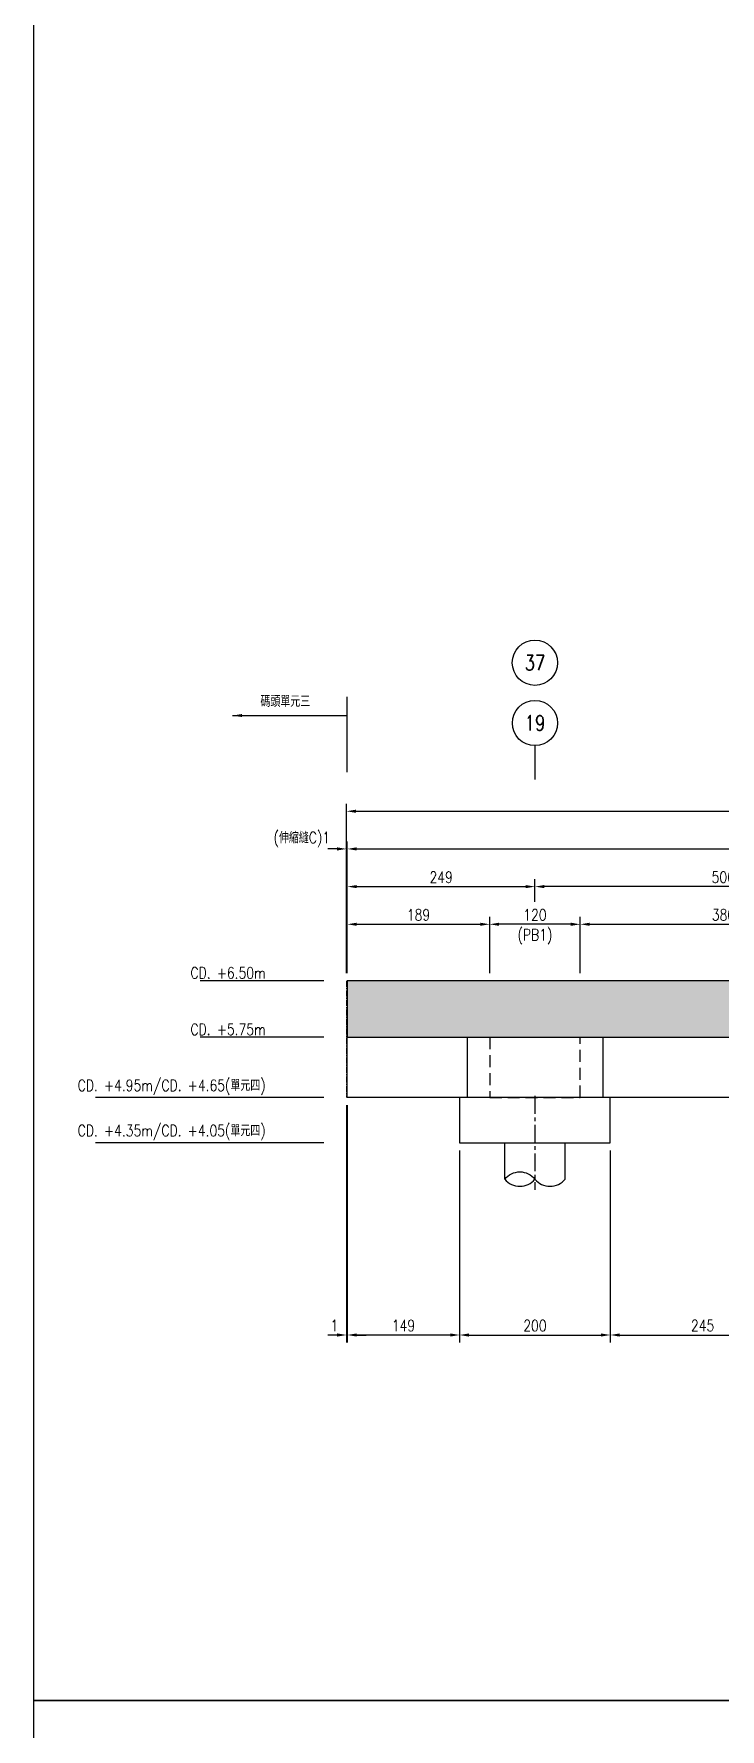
# Model space of a CAD drawing. Extents: x -791 to 13121, y -31587 to 2944.
# Drawn here: x 0 to 911, y -13850 to -11601 of the extents above; entities that cross this region are included whole.
import ezdxf
from ezdxf import colors
from ezdxf.entities.mleader import LeaderData, LeaderLine
from ezdxf.enums import TextEntityAlignment as Align
from ezdxf.math import Vec2, Vec3

# ---------------------------------------------------------------- set-up
doc = ezdxf.new("R2010")
doc.units = 0
doc.header["$LTSCALE"] = 0.05
doc.linetypes.add('CENTER', pattern=[50.8, 31.75, -6.35, 6.35, -6.35])
doc.linetypes.add('DASHED', pattern=[19.05, 12.7, -6.35])
doc.layers.get('Defpoints').update_dxf_attribs({"linetype": 'CONTINUOUS'})
for name, color, linetype in [('HB_0', 7, 'CONTINUOUS'), ('HB_DIM', 1, 'CONTINUOUS'), ('HB_SYMBOLS', 7, 'CONTINUOUS'), ('HB_TXT_CTEXT', 2, 'CONTINUOUS'), ('底圖', 7, 'CONTINUOUS')]:
    doc.layers.add(name, color=color, linetype=linetype)
doc.styles.get("Standard").update_dxf_attribs({"font": 'ROMANS.shx', "width": 0.8, "bigfont": 'lchinap.shx'})
doc.dimstyles.new('50cm', dxfattribs={"dimscale": 5, "dimtxt": 3, "dimasz": 2.5, "dimexe": 2, "dimexo": 2, "dimgap": 1, "dimtad": 1, "dimdsep": 46, "dimtxsty": 'Standard', "dimcen": 0, "dimclrt": 2, "dimadec": 0, "dimazin": 0, "dimtfac": 1, "dimtix": 1, "dimtmove": 2, "dimatfit": 3, "dimfxl": 0, "dimtolj": 1, "dimtzin": 0, "dimarcsym": 0})

# ---------------------------------------------------------------- blocks, each defined once
blk = doc.blocks.new('_None')
blk = doc.blocks.new('*D1580')
at = {"layer": 'Defpoints', "color": 0}
for p in [(0, 330), (-1999, 155), (0, 155)]:
    blk.add_point(p, dxfattribs=at)
at = {"layer": 'HB_DIM', "color": 0, "lineweight": -2}
for p, q in [((-1999, 165), (-1999, 340)), ((-1986.5, 330), (-12.5, 330))]:
    blk.add_line(p, q, dxfattribs=at)
at = {"layer": 'HB_DIM', "color": 0}
for points in [[(-1986.5, 332.1), (-1986.5, 327.9), (-1999, 330)], [(-12.5, 332.1), (-12.5, 327.9), (0, 330)]]:
    blk.add_solid(points, dxfattribs=at)
at = {"layer": 'HB_DIM', "color": 2, "insert": (-770, 342.5), "char_height": 15, "attachment_point": 5}
blk.add_mtext('\\A1;4498', dxfattribs=at)
blk = doc.blocks.new('*D1581')
at = {"layer": 'Defpoints', "color": 0}
for p in [(0, 380), (-2000, 155), (0, 155)]:
    blk.add_point(p, dxfattribs=at)
at = {"layer": 'HB_DIM', "color": 0, "lineweight": -2}
for p, q in [((-2000, 165), (-2000, 390)), ((-1987.5, 380), (-12.5, 380))]:
    blk.add_line(p, q, dxfattribs=at)
at = {"layer": 'HB_DIM', "color": 0}
for points in [[(-1987.5, 382.1), (-1987.5, 377.9), (-2000, 380)], [(-12.5, 382.1), (-12.5, 377.9), (0, 380)]]:
    blk.add_solid(points, dxfattribs=at)
at = {"layer": 'HB_DIM', "color": 2, "insert": (-769.5, 392.5), "char_height": 15, "attachment_point": 5}
blk.add_mtext('\\A1;4500', dxfattribs=at)
blk = doc.blocks.new('*D1582')
at = {"layer": 'Defpoints', "color": 0}
for p in [(-2000, 330), (-2000, 155), (-1999, 155)]:
    blk.add_point(p, dxfattribs=at)
at = {"layer": 'HB_DIM', "color": 0, "lineweight": -2}
for p, q in [((-2000, 165), (-2000, 340)), ((-1999, 165), (-1999, 340)), ((-2012.5, 330), (-2025, 330)), ((-1999, 330), (-2000, 330)), ((-1986.5, 330), (-1974, 330))]:
    blk.add_line(p, q, dxfattribs=at)
at = {"layer": 'HB_DIM', "color": 0}
for points in [[(-2012.5, 332.1), (-2012.5, 327.9), (-2000, 330)], [(-1986.5, 332.1), (-1986.5, 327.9), (-1999, 330)]]:
    blk.add_solid(points, dxfattribs=at)
at = {"layer": 'HB_DIM', "color": 2, "insert": (-2059.4, 342.5), "char_height": 15, "attachment_point": 5}
blk.add_mtext('\\A1;(伸縮縫C)1', dxfattribs=at)
blk = doc.blocks.new('*D1583')
at = {"layer": 'Defpoints', "color": 0}
for p in [(-1810, 230), (-1999, 155), (-1810, 155)]:
    blk.add_point(p, dxfattribs=at)
at = {"layer": 'HB_DIM', "color": 0, "lineweight": -2}
for p, q in [((-1999, 165), (-1999, 240)), ((-1986.5, 230), (-1822.5, 230)), ((-1810, 165), (-1810, 240))]:
    blk.add_line(p, q, dxfattribs=at)
at = {"layer": 'HB_DIM', "color": 0}
for points in [[(-1986.5, 232.1), (-1986.5, 227.9), (-1999, 230)], [(-1822.5, 232.1), (-1822.5, 227.9), (-1810, 230)]]:
    blk.add_solid(points, dxfattribs=at)
at = {"layer": 'HB_DIM', "color": 2, "insert": (-1904.5, 242.5), "char_height": 15, "attachment_point": 5}
blk.add_mtext('\\A1;189', dxfattribs=at)
blk = doc.blocks.new('gr_t')
at = {"layer": 'HB_SYMBOLS', "color": 4, "linetype": 'Continuous'}
blk.add_line((0, -6), (0, -15), dxfattribs=at)
blk.add_circle((0, 0), 6, dxfattribs=at)
at = {"layer": 'HB_SYMBOLS', "color": 4, "linetype": 'Continuous', "width": 0.8}
blk.add_attdef('A', text='', height=4.5, dxfattribs=at).set_placement((0, 0), align=Align.MIDDLE)
blk = doc.blocks.new('預鑄樁帽2x2')
at = {"layer": 'HB_0'}
blk.add_lwpolyline([(-100, 0), (100, 0), (100, 60), (-100, 60)], close=True, dxfattribs=at)
blk = doc.blocks.new('*D1584')
at = {"layer": 'Defpoints', "color": 0}
for p in [(-1999, 0), (-1850, -60), (-1999, -315)]:
    blk.add_point(p, dxfattribs=at)
at = {"layer": 'HB_DIM', "color": 0, "lineweight": -2}
for p, q in [((-1999, -10), (-1999, -325)), ((-1850, -70), (-1850, -325)), ((-1862.5, -315), (-1986.5, -315))]:
    blk.add_line(p, q, dxfattribs=at)
at = {"layer": 'HB_DIM', "color": 0}
for points in [[(-1986.5, -312.9), (-1986.5, -317.1), (-1999, -315)], [(-1862.5, -312.9), (-1862.5, -317.1), (-1850, -315)]]:
    blk.add_solid(points, dxfattribs=at)
at = {"layer": 'HB_DIM', "color": 2, "insert": (-1924.5, -302.5), "char_height": 15, "attachment_point": 5}
blk.add_mtext('\\A1;149', dxfattribs=at)
blk = doc.blocks.new('*D1585')
at = {"layer": 'Defpoints', "color": 0}
for p in [(-2000, 0), (-1999, 0), (-2000, -315)]:
    blk.add_point(p, dxfattribs=at)
at = {"layer": 'HB_DIM', "color": 0, "lineweight": -2}
for p, q in [((-2000, -10), (-2000, -325)), ((-1999, -10), (-1999, -325)), ((-2012.5, -315), (-2025, -315)), ((-1999, -315), (-2000, -315)), ((-1986.5, -315), (-1974, -315))]:
    blk.add_line(p, q, dxfattribs=at)
at = {"layer": 'HB_DIM', "color": 0}
for points in [[(-2012.5, -312.9), (-2012.5, -317.1), (-2000, -315)], [(-1986.5, -312.9), (-1986.5, -317.1), (-1999, -315)]]:
    blk.add_solid(points, dxfattribs=at)
at = {"layer": 'HB_DIM', "color": 2, "insert": (-2016.2, -302.5), "char_height": 15, "attachment_point": 5}
blk.add_mtext('\\A1;1', dxfattribs=at)
blk = doc.blocks.new('*D1588')
at = {"layer": 'Defpoints', "color": 0}
for p in [(-1850, -60), (-1650, -60), (-1650, -315)]:
    blk.add_point(p, dxfattribs=at)
at = {"layer": 'HB_DIM', "color": 0, "lineweight": -2}
for p, q in [((-1850, -70), (-1850, -325)), ((-1650, -70), (-1650, -325)), ((-1837.5, -315), (-1662.5, -315))]:
    blk.add_line(p, q, dxfattribs=at)
at = {"layer": 'HB_DIM', "color": 0}
for points in [[(-1837.5, -312.9), (-1837.5, -317.1), (-1850, -315)], [(-1662.5, -312.9), (-1662.5, -317.1), (-1650, -315)]]:
    blk.add_solid(points, dxfattribs=at)
at = {"layer": 'HB_DIM', "color": 2, "insert": (-1750, -302.5), "char_height": 15, "attachment_point": 5}
blk.add_mtext('\\A1;200', dxfattribs=at)
blk = doc.blocks.new('*D1589')
at = {"layer": 'Defpoints', "color": 0}
for p in [(-1650, -60), (-1405, -215), (-1405, -315)]:
    blk.add_point(p, dxfattribs=at)
at = {"layer": 'HB_DIM', "color": 0, "lineweight": -2}
for p, q in [((-1650, -70), (-1650, -325)), ((-1405, -225), (-1405, -325)), ((-1637.5, -315), (-1417.5, -315))]:
    blk.add_line(p, q, dxfattribs=at)
at = {"layer": 'HB_DIM', "color": 0}
for points in [[(-1637.5, -312.9), (-1637.5, -317.1), (-1650, -315)], [(-1417.5, -312.9), (-1417.5, -317.1), (-1405, -315)]]:
    blk.add_solid(points, dxfattribs=at)
at = {"layer": 'HB_DIM', "color": 2, "insert": (-1527.5, -302.5), "char_height": 15, "attachment_point": 5}
blk.add_mtext('\\A1;245', dxfattribs=at)
blk = doc.blocks.new('*D1595')
at = {"layer": 'Defpoints', "color": 0}
for p in [(-1309.8, 230), (-1689.8, 155), (-1309.8, 155)]:
    blk.add_point(p, dxfattribs=at)
at = {"layer": 'HB_DIM', "color": 0, "lineweight": -2}
for p, q in [((-1689.8, 165), (-1689.8, 240)), ((-1677.3, 230), (-1322.3, 230)), ((-1309.8, 165), (-1309.8, 240))]:
    blk.add_line(p, q, dxfattribs=at)
at = {"layer": 'HB_DIM', "color": 0}
for points in [[(-1677.3, 232.1), (-1677.3, 227.9), (-1689.8, 230)], [(-1322.3, 232.1), (-1322.3, 227.9), (-1309.8, 230)]]:
    blk.add_solid(points, dxfattribs=at)
at = {"layer": 'HB_DIM', "color": 2, "insert": (-1499.8, 242.5), "char_height": 15, "attachment_point": 5}
blk.add_mtext('\\A1;380', dxfattribs=at)
blk = doc.blocks.new('80cm直樁')
at = {"layer": 'HB_0', "linetype": 'Continuous'}
for p, q in [((-40, -48.1), (-40, 0)), ((40, -48.1), (40, 0))]:
    blk.add_line(p, q, dxfattribs=at)
for points in [[(-40, -48.1, -0.48), (0, -48.1, 0.48), (40, -48.1, 0.48)], [(-40, -48.1, 0.48), (0, -48.1, 0.48)]]:
    blk.add_lwpolyline(points, format="xyb", dxfattribs=at)
at = {"layer": 'HB_DIM', "color": 1, "linetype": 'CENTER', "ltscale": 15}
blk.add_line((0, 62.2), (0, -62.2), dxfattribs=at)
blk = doc.blocks.new('*D1598')
at = {"layer": 'Defpoints', "color": 0}
for p in [(-1750, 280), (-1750, 250), (-1999, 155)]:
    blk.add_point(p, dxfattribs=at)
at = {"layer": 'HB_DIM', "color": 0, "lineweight": -2}
for p, q in [((-1999, 165), (-1999, 290)), ((-1986.5, 280), (-1762.5, 280)), ((-1750, 260), (-1750, 290))]:
    blk.add_line(p, q, dxfattribs=at)
at = {"layer": 'HB_DIM', "color": 0}
for points in [[(-1986.5, 282.1), (-1986.5, 277.9), (-1999, 280)], [(-1762.5, 282.1), (-1762.5, 277.9), (-1750, 280)]]:
    blk.add_solid(points, dxfattribs=at)
at = {"layer": 'HB_DIM', "color": 2, "insert": (-1874.5, 292.5), "char_height": 15, "attachment_point": 5}
blk.add_mtext('\\A1;249', dxfattribs=at)
blk = doc.blocks.new('*D1601')
at = {"layer": 'Defpoints', "color": 0}
for p in [(-1750, 280), (-1750, 250), (-1250, 250)]:
    blk.add_point(p, dxfattribs=at)
at = {"layer": 'HB_DIM', "color": 0, "lineweight": -2}
for p, q in [((-1750, 260), (-1750, 290)), ((-1262.5, 280), (-1737.5, 280)), ((-1250, 260), (-1250, 290))]:
    blk.add_line(p, q, dxfattribs=at)
at = {"layer": 'HB_DIM', "color": 0}
for points in [[(-1737.5, 282.1), (-1737.5, 277.9), (-1750, 280)], [(-1262.5, 282.1), (-1262.5, 277.9), (-1250, 280)]]:
    blk.add_solid(points, dxfattribs=at)
at = {"layer": 'HB_DIM', "color": 2, "insert": (-1500, 292.5), "char_height": 15, "attachment_point": 5}
blk.add_mtext('\\A1;500', dxfattribs=at)
blk = doc.blocks.new('*D1603')
at = {"layer": 'Defpoints', "color": 0}
for p in [(-1810, 230), (-1810, 155), (-1690, 155)]:
    blk.add_point(p, dxfattribs=at)
at = {"layer": 'HB_DIM', "color": 0, "lineweight": -2}
for p, q in [((-1810, 165), (-1810, 240)), ((-1702.5, 230), (-1797.5, 230)), ((-1690, 165), (-1690, 240))]:
    blk.add_line(p, q, dxfattribs=at)
at = {"layer": 'HB_DIM', "color": 0}
for points in [[(-1797.5, 232.1), (-1797.5, 227.9), (-1810, 230)], [(-1702.5, 232.1), (-1702.5, 227.9), (-1690, 230)]]:
    blk.add_solid(points, dxfattribs=at)
at = {"layer": 'HB_DIM', "color": 2, "char_height": 15, "attachment_point": 5}
for s, insert in [('\\A1;120', (-1750, 242.5)), ('\\A1;(PB1)', (-1750, 213.6))]:
    blk.add_mtext(s, dxfattribs=dict(at, insert=insert))
blk = doc.blocks.new('gr_t2')
at = {"layer": 'HB_SYMBOLS', "color": 4, "linetype": 'Continuous'}
blk.add_circle((714.5, -11241), 30, dxfattribs=at)
at = {"layer": 'HB_SYMBOLS', "color": 4, "linetype": 'Continuous', "width": 0.8}
blk.add_attdef('A', text='', height=22.5, dxfattribs=at).set_placement((714.5, -11241), align=Align.MIDDLE)
blk = doc.blocks.new('斷面圖J左')
at = {"layer": 'HB_TXT_CTEXT'}
h = blk.add_hatch(dxfattribs=at)
h.set_pattern_fill('AR-CONC', color=1, scale=0.3)
h.set_pattern_definition([(50, (1000, 0), (54.6554, -4.7817), [5.715, -62.865]), (355, (1000, 0), (-10.573, 57.3171), [4.572, -50.2922]), (100.4514, (1004.555, -0.4), (44.0824, 52.5353), [4.857, -53.4271]), (46.1842, (1000, 15.24), (81.3237, -12.6127), [8.5725, -94.2975]), (96.6356, (1006.78, 14.19), (71.2212, 74.2278), [7.2855, -80.1407]), (351.184, (1000, 15.24), (71.2212, 74.2278), [6.858, -75.438]), (21, (1007.62, 11.43), (45.4843, -30.67956), [5.715, -62.865]), (326, (1007.62, 11.43), (18.5406, 55.2564), [4.572, -50.292]), (71.4514, (1011.41, 8.873), (64.0249, 24.5768), [4.857, -53.427]), (37.5, (1000, 0), (0.92658, 25.36651), [0, -49.6824, 0, -51.054, 0, -50.4825]), (7.5, (1000, 0), (20.0459, 30.05417), [0, -29.1084, 0, -48.5394, 0, -19.2405]), (327.5, (983.007, 0), (40.67718, -1.71862), [0, -19.05, 0, -59.436, 0, -78.867]), (317.5, (975.387, 0), (44.43875, 7.62795), [0, -24.765, 0, -39.4716, 0, -56.007])])
h.paths.add_polyline_path([(0, 155), (-1999, 155), (-1999, 80), (0, 80.19)])
h.paths.add_polyline_path([(-583.155, 99.369), (-411.267, 99.369), (-411.267, 131.712), (-583.155, 131.712)], flags=16)
at = {"layer": 'HB_0', "color": 1, "linetype": 'CENTER', "ltscale": 5}
blk.add_line((-2000, 155), (-2000, 0), dxfattribs=at)
at = {"layer": 'HB_0'}
for p, q in [((-1840, 80), (-1840, 0)), ((-1660, 80), (-1660, 0))]:
    blk.add_line(p, q, dxfattribs=at)
at = {"layer": 'HB_0', "color": 4}
blk.add_lwpolyline([(0, 155), (-1999, 155), (-1999, 80), (0, 80.19)], dxfattribs=at)
at = {"layer": 'HB_0'}
blk.add_lwpolyline([(-1405, 0), (-1999, 0), (-1999, 119)], dxfattribs=at)
at = {"layer": 'HB_0', "color": 252, "linetype": 'DASHED', "ltscale": 25}
blk.add_lwpolyline([(-1810, 80.012), (-1810, 0), (-1690, 0), (-1690, 80.02)], dxfattribs=at)
at = {"layer": 'HB_DIM'}
blk.add_line((-1999, 431.993), (-1999, 531.993), dxfattribs=at)
at = {"layer": 'HB_0', "color": 3}
ref = blk.add_blockref('gr_t2', (-2464.545, 11818.059), dxfattribs=at)
ref.add_attrib('A', '37', dxfattribs={"layer": 'HB_SYMBOLS', "color": 4, "linetype": 'Continuous', "height": 20, "width": 0.8}).set_placement((-1750, 577.059), align=Align.MIDDLE)
at = {"layer": 'HB_0'}
for name in ['預鑄樁帽2x2', '80cm直樁']:
    blk.add_blockref(name, (-1750, -60), dxfattribs=at)
at = {"layer": '底圖'}
ref = blk.add_blockref('gr_t', (-1750, 497.059), dxfattribs=dict(at, xscale=5, yscale=5, zscale=5))
ref.add_attrib('A', '19', dxfattribs={"layer": 'HB_SYMBOLS', "color": 4, "linetype": 'Continuous', "height": 20, "width": 0.8}).set_placement((-1750, 497.059), align=Align.MIDDLE)
at = {"layer": 'HB_DIM', "color": 2, "insert": (-2114.317, 533.401), "char_height": 15, "attachment_point": 1}
blk.add_mtext('碼頭單元三 ', dxfattribs=at)
at = {"layer": 'HB_DIM'}
for base, p1, text, picture, middle in [((0, 380), (-2000, 155), '4500', '*D1581', (-769.52, 392.5)), ((0, 330), (-1999, 155), '4498', '*D1580', (-770.02, 342.5))]:
    dim = blk.add_linear_dim(base=base, p1=p1, p2=(0, 155), text=text, dimstyle='50cm', override={"dimse2": 1}, dxfattribs=at)
    dim.commit()
    dim.dimension.update_dxf_attribs({"geometry": picture, "text_midpoint": middle, "dimtype": 160})
dim = blk.add_linear_dim(base=(-2000, 330), p1=(-1999, 155), p2=(-2000, 155), text='(伸縮縫C)<>', dimstyle='50cm', dxfattribs=at)
dim.commit()
dim.dimension.update_dxf_attribs({"geometry": '*D1582', "text_midpoint": (-2059.435, 342.5), "dimtype": 160})
for base, p1, p2, picture, middle in [((-1750, 280), (-1999, 155), (-1750, 250), '*D1598', (-1874.5, 292.5)), ((-1750, 280), (-1250, 250), (-1750, 250), '*D1601', (-1500, 292.5)), ((-1810, 230), (-1999, 155), (-1810, 155), '*D1583', (-1904.5, 242.5)), ((-1309.841, 230), (-1689.841, 155), (-1309.841, 155), '*D1595', (-1499.841, 242.5)), ((-1650, -315), (-1850, -60), (-1650, -60), '*D1588', (-1750, -302.5)), ((-1405, -315), (-1650, -60), (-1405, -215), '*D1589', (-1527.5, -302.5))]:
    dim = blk.add_linear_dim(base=base, p1=p1, p2=p2, dimstyle='50cm', dxfattribs=at)
    dim.commit()
    dim.dimension.update_dxf_attribs({"geometry": picture, "text_midpoint": middle})
dim = blk.add_linear_dim(base=(-1810, 230), p1=(-1690, 155), p2=(-1810, 155), angle=180, text='<>\\X(PB1)', dimstyle='50cm', dxfattribs=at)
dim.commit()
dim.dimension.update_dxf_attribs({"geometry": '*D1603', "text_midpoint": (-1750, 230)})
dim = blk.add_linear_dim(base=(-2000, -315), p1=(-1999, 0), p2=(-2000, 0), angle=180, dimstyle='50cm', dxfattribs=at)
dim.commit()
dim.dimension.update_dxf_attribs({"geometry": '*D1585', "text_midpoint": (-2016.16, -302.5), "dimtype": 160})
dim = blk.add_linear_dim(base=(-1999, -315), p1=(-1850, -60), p2=(-1999, 0), angle=180, dimstyle='50cm', dxfattribs=at)
dim.commit()
dim.dimension.update_dxf_attribs({"geometry": '*D1584', "text_midpoint": (-1924.5, -302.5)})
blk.add_leader([(-2151.263, 506.993), (-1999, 506.993)], dimstyle='50cm', dxfattribs=at)
ml = blk.add_multileader_mtext('Standard', dxfattribs=at)
ml.set_content('CD. +6.50m', color=2)
ml.set_leader_properties(color=1)
ml.set_arrow_properties(name='NONE')
ml.build(insert=Vec2(0, 0))
ml.multileader.update_dxf_attribs({"text_left_attachment_type": 5, "text_right_attachment_type": 5, "dogleg_length": 3, "arrow_head_size": 12.5, "scale": 5})
ctx = ml.context
ctx.base_point, ctx.scale, ctx.char_height, ctx.arrow_head_size, ctx.landing_gap_size, ctx.plane_origin = Vec3(-2232.119, 155), 5, 15, 12.5, 15, Vec3(-1842.68, 160)
ctx.left_attachment, ctx.right_attachment, ctx.text_align_type = 5, 5, 2
notes = []
notes.append((ctx, [(0, (1, 1, 0), (-2077.404, 155), (-1, 0), 15, [(0, [(-2030.343, 155)], 0, [])])]))
ctx.mtext.insert, ctx.mtext.alignment, ctx.mtext.flow_direction = Vec3(-2107.404, 173), 3, 5
ml = blk.add_multileader_mtext('Standard', dxfattribs=at)
ml.set_content('CD. +5.75m', color=2)
ml.set_leader_properties(color=1)
ml.set_arrow_properties(name='NONE')
ml.build(insert=Vec2(0, 0))
ml.multileader.update_dxf_attribs({"text_left_attachment_type": 5, "text_right_attachment_type": 5, "dogleg_length": 3, "arrow_head_size": 12.5, "scale": 5})
ctx = ml.context
ctx.base_point, ctx.scale, ctx.char_height, ctx.arrow_head_size, ctx.landing_gap_size, ctx.plane_origin = Vec3(-2232.119, 80), 5, 15, 12.5, 15, Vec3(-1842.68, 85)
ctx.left_attachment, ctx.right_attachment, ctx.text_align_type = 5, 5, 2
notes.append((ctx, [(0, (1, 1, 0), (-2077.404, 80), (-1, 0), 15, [(0, [(-2030.343, 80)], 0, [])])]))
ctx.mtext.insert, ctx.mtext.alignment, ctx.mtext.flow_direction = Vec3(-2107.404, 98), 3, 5
ml = blk.add_multileader_mtext('Standard', dxfattribs=at)
ml.set_content('CD. +4.95m/CD. +4.65(單元四)', color=2)
ml.set_leader_properties(color=1)
ml.set_arrow_properties(name='NONE')
ml.build(insert=Vec2(0, 0))
ml.multileader.update_dxf_attribs({"text_left_attachment_type": 5, "text_right_attachment_type": 5, "dogleg_length": 3, "arrow_head_size": 12.5, "scale": 5})
ctx = ml.context
ctx.base_point, ctx.scale, ctx.char_height, ctx.arrow_head_size, ctx.landing_gap_size, ctx.plane_origin = Vec3(-2420.261, 0), 5, 15, 12.5, 15, Vec3(-1842.68, 5)
ctx.left_attachment, ctx.right_attachment, ctx.text_align_type = 5, 5, 2
notes.append((ctx, [(0, (1, 1, 0), (-2077.404, 0), (-1, 0), 15, [(0, [(-2030.343, 0)], 0, [])])]))
ctx.mtext.insert, ctx.mtext.alignment, ctx.mtext.flow_direction = Vec3(-2107.404, 23.75), 3, 5
ml = blk.add_multileader_mtext('Standard', dxfattribs=at)
ml.set_content('CD. +4.35m/CD. +4.05(單元四)', color=2)
ml.set_leader_properties(color=1)
ml.set_arrow_properties(name='NONE')
ml.build(insert=Vec2(0, 0))
ml.multileader.update_dxf_attribs({"text_left_attachment_type": 5, "text_right_attachment_type": 5, "dogleg_length": 3, "arrow_head_size": 12.5, "scale": 5})
ctx = ml.context
ctx.base_point, ctx.scale, ctx.char_height, ctx.arrow_head_size, ctx.landing_gap_size, ctx.plane_origin = Vec3(-2420.261, -60), 5, 15, 12.5, 15, Vec3(-1842.68, -55)
ctx.left_attachment, ctx.right_attachment, ctx.text_align_type = 5, 5, 2
notes.append((ctx, [(0, (1, 1, 0), (-2077.404, -60), (-1, 0), 15, [(0, [(-2030.343, -60)], 0, [])])]))
ctx.mtext.insert, ctx.mtext.alignment, ctx.mtext.flow_direction = Vec3(-2107.404, -36.25), 3, 5
for ctx, leaders in notes:
    for number, flags, end, landing, length, lines in leaders:
        leader = LeaderData()
        leader.index, (leader.has_last_leader_line, leader.has_dogleg_vector, leader.attachment_direction) = number, flags
        leader.last_leader_point, leader.dogleg_vector, leader.dogleg_length = Vec3(end), Vec3(landing), length
        for number, points, colour, breaks in lines:
            line = LeaderLine()
            line.index, line.vertices, line.color, line.breaks = number, Vec3.list(points), colors.encode_raw_color(colour), breaks
            leader.lines.append(line)
        ctx.leaders.append(leader)

msp = doc.modelspace()

# ---------------------------------------------------------------- linework, layer by layer
at = {"layer": 'Defpoints', "color": 217}
for points in [[(3945, -13367.5), (2947.5, -13367.5), (2947.5, -13812.5), (0, -13812.5), (0, -11050), (3945, -11050)], [(3945, -16130), (2947.5, -16130), (2947.5, -16575), (0, -16575), (0, -13812.5), (3945, -13812.5)]]:
    msp.add_lwpolyline(points, close=True, dxfattribs=at)

# ---------------------------------------------------------------- block references
at = {"layer": 'HB_0', "color": 4}
msp.add_blockref('斷面圖J左', (2415, -13012.5), dxfattribs=at)

doc.saveas('drawing.dxf')
